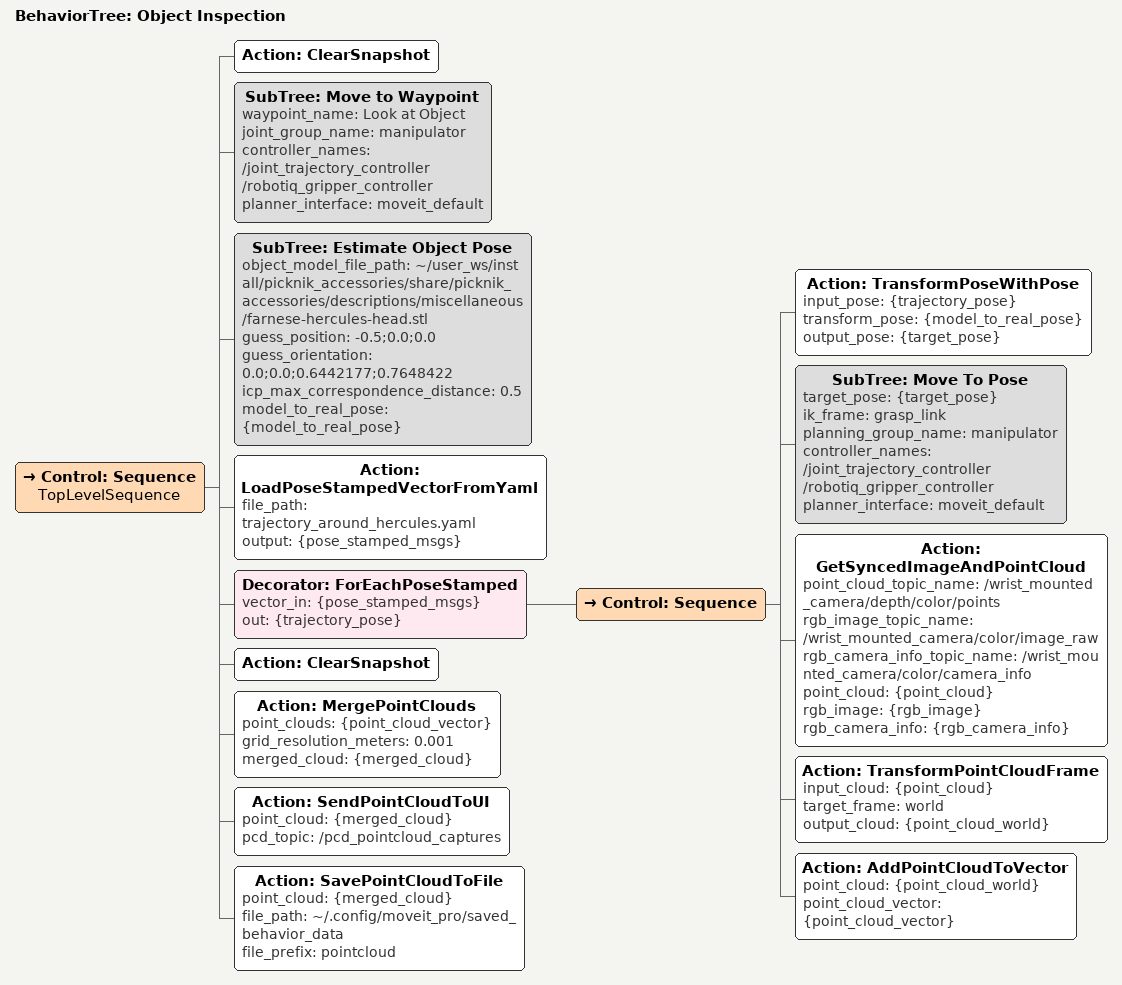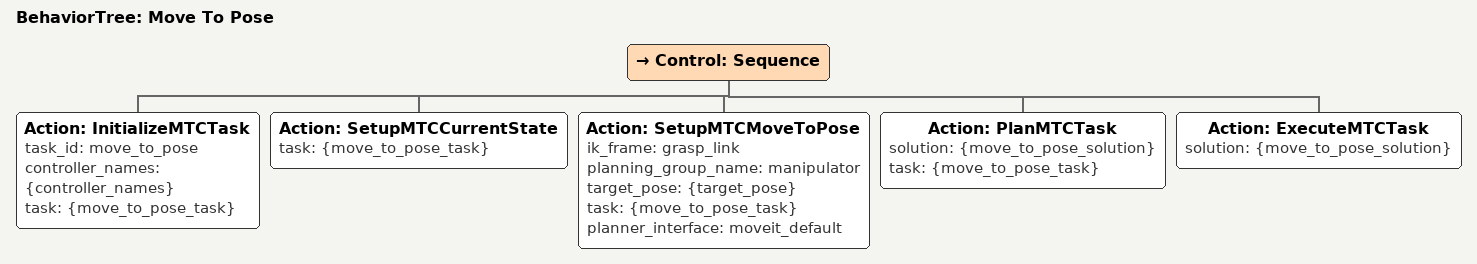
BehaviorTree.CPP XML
<?xml version="1.0" encoding="UTF-8" ?>
<root BTCPP_format="4" main_tree_to_execute="Object Inspection">
  <BehaviorTree
    ID="Object Inspection"
    _description="Estimate the pose of an object using ICP; then, perform a 3D reconstruction of the object from multiple views."
    _hardcoded="false"
  >
    <Control ID="Sequence" name="TopLevelSequence">
      <Action ID="ClearSnapshot" />
      <SubTree
        ID="Move to Waypoint"
        waypoint_name="Look at Object"
        joint_group_name="manipulator"
        controller_names="/joint_trajectory_controller /robotiq_gripper_controller"
        planner_interface="moveit_default"
      />
      <SubTree
        ID="Estimate Object Pose"
        object_model_file_path="~/user_ws/install/picknik_accessories/share/picknik_accessories/descriptions/miscellaneous/farnese-hercules-head.stl"
        guess_position="-0.5;0.0;0.0"
        guess_orientation="0.0;0.0;0.6442177;0.7648422"
        icp_max_correspondence_distance="0.5"
        model_to_real_pose="{model_to_real_pose}"
      />
      <Action
        ID="LoadPoseStampedVectorFromYaml"
        file_path="trajectory_around_hercules.yaml"
        output="{pose_stamped_msgs}"
      />
      <Decorator
        ID="ForEachPoseStamped"
        vector_in="{pose_stamped_msgs}"
        out="{trajectory_pose}"
      >
        <Control ID="Sequence">
          <Action
            ID="TransformPoseWithPose"
            input_pose="{trajectory_pose}"
            transform_pose="{model_to_real_pose}"
            output_pose="{target_pose}"
          />
          <SubTree
            ID="Move To Pose"
            target_pose="{target_pose}"
            ik_frame="grasp_link"
            planning_group_name="manipulator"
            controller_names="/joint_trajectory_controller /robotiq_gripper_controller"
            planner_interface="moveit_default"
          />
          <Action
            ID="GetSyncedImageAndPointCloud"
            point_cloud_topic_name="/wrist_mounted_camera/depth/color/points"
            rgb_image_topic_name="/wrist_mounted_camera/color/image_raw"
            rgb_camera_info_topic_name="/wrist_mounted_camera/color/camera_info"
            point_cloud="{point_cloud}"
            rgb_image="{rgb_image}"
            rgb_camera_info="{rgb_camera_info}"
          />
          <Action
            ID="TransformPointCloudFrame"
            input_cloud="{point_cloud}"
            target_frame="world"
            output_cloud="{point_cloud_world}"
          />
          <Action
            ID="AddPointCloudToVector"
            point_cloud="{point_cloud_world}"
            point_cloud_vector="{point_cloud_vector}"
          />
        </Control>
      </Decorator>
      <Action ID="ClearSnapshot" />
      <Action
        ID="MergePointClouds"
        point_clouds="{point_cloud_vector}"
        grid_resolution_meters="0.001"
        merged_cloud="{merged_cloud}"
      />
      <Action
        ID="SendPointCloudToUI"
        point_cloud="{merged_cloud}"
        pcd_topic="/pcd_pointcloud_captures"
      />
      <Action
        ID="SavePointCloudToFile"
        point_cloud="{merged_cloud}"
        file_path="~/.config/moveit_pro/saved_behavior_data"
        file_prefix="pointcloud"
      />
    </Control>
  </BehaviorTree>
  <BehaviorTree ID="Move To Pose">
    <Control ID="Sequence">
      <Action
        ID="InitializeMTCTask"
        task_id="move_to_pose"
        controller_names="{controller_names}"
        task="{move_to_pose_task}"
      />
      <Action ID="SetupMTCCurrentState" task="{move_to_pose_task}" />
      <Action
        ID="SetupMTCMoveToPose"
        ik_frame="grasp_link"
        planning_group_name="manipulator"
        target_pose="{target_pose}"
        task="{move_to_pose_task}"
        planner_interface="moveit_default"
      />
      <Action
        ID="PlanMTCTask"
        solution="{move_to_pose_solution}"
        task="{move_to_pose_task}"
      />
      <Action ID="ExecuteMTCTask" solution="{move_to_pose_solution}" />
    </Control>
  </BehaviorTree>
</root>
